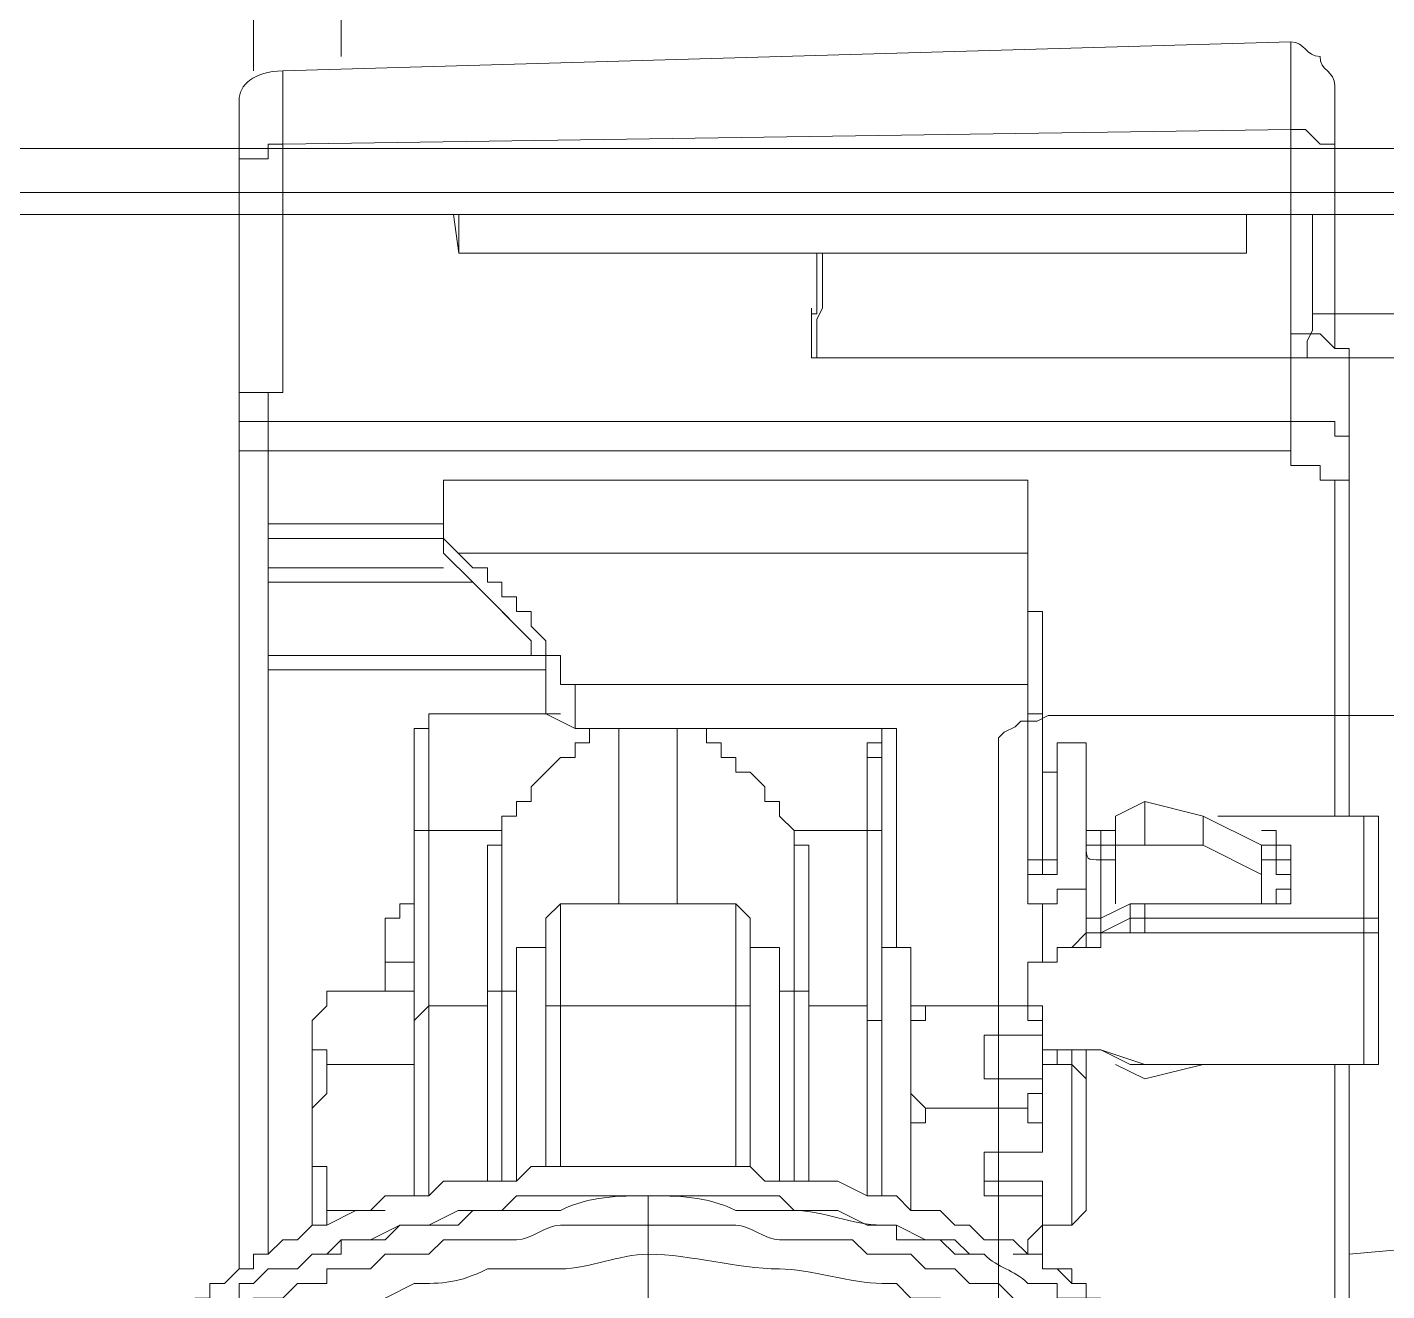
# Model space of a CAD drawing. Header units: millimetres. Extents: x 25083 to 52777, y 24772 to 45779.
# Drawn here: x 49650.65 to 49685.21, y 36721.07 to 36753.2 of the extents above; entities that cross this region are included whole.
import ezdxf

# ---------------------------------------------------------------- set-up
doc = ezdxf.new("R2010")
doc.units = ezdxf.units.MM
doc.layers.add('小车', color=7, linetype='Continuous')

# ---------------------------------------------------------------- blocks, each defined once
blk = doc.blocks.new('zw$D2F4')
at = {"color": 7, "lineweight": 5}
for points in [[(766.485, 871.58), (766.485, 1149.356)], [(768.713, 871.951), (768.713, 1147.499)], [(767.228, 871.58), (792.851, 872.322)], [(792.851, 870.094), (792.851, 872.322)], [(767.228, 871.58), (767.228, 869.723)], [(793.966, 864.524), (793.966, 871.208)], [(766.114, 841.128), (766.114, 870.837)], [(792.851, 870.094), (767.228, 869.723)], [(792.851, 861.924), (792.851, 870.094)], [(793.966, 869.351), (793.966, 869.723), (793.594, 869.723), (793.223, 870.094), (792.851, 870.094)], [(766.114, 868.98), (766.114, 869.351), (766.856, 869.351), (766.856, 869.723), (767.228, 869.723)], [(767.228, 863.41), (767.228, 869.723)], [(793.966, 864.524), (793.594, 864.895), (792.851, 864.895)], [(794.337, 863.781), (794.337, 864.524), (793.966, 864.524)], [(794.337, 863.781), (794.337, 852.64)], [(766.856, 863.41), (766.114, 863.41), (766.114, 863.038)], [(766.856, 863.41), (766.856, 860.067)], [(766.856, 863.41), (767.228, 863.41)], [(766.114, 862.296), (766.114, 862.667), (766.856, 862.667)], [(766.856, 862.667), (792.851, 862.667)], [(792.851, 862.667), (793.966, 862.667), (793.966, 862.296), (794.337, 862.296), (794.337, 861.924)], [(766.856, 861.924), (766.114, 861.924), (766.114, 862.296)], [(792.851, 861.924), (766.856, 861.924)], [(792.851, 861.924), (792.851, 861.553), (793.594, 861.553), (793.594, 861.182), (793.966, 861.182)], [(794.337, 861.924), (794.337, 861.182), (793.966, 861.182)], [(771.313, 859.325), (771.313, 861.182)], [(786.167, 861.182), (771.313, 861.182)], [(786.167, 850.412), (786.167, 861.182)], [(793.966, 852.64), (793.966, 861.182)], [(766.856, 860.067), (766.856, 841.499)], [(766.856, 860.067), (771.313, 860.067)], [(766.856, 841.499), (766.856, 859.696)], [(771.313, 859.696), (766.856, 859.696)], [(771.684, 859.325), (771.313, 859.696)], [(772.055, 858.582), (771.313, 859.325)], [(771.313, 859.325), (772.055, 858.582)], [(771.684, 859.325), (786.167, 859.325)], [(774.655, 855.982), (774.284, 855.982), (774.284, 856.725), (773.912, 856.725), (773.912, 857.097), (773.541, 857.468), (773.541, 857.839), (773.169, 857.839), (773.169, 858.211), (772.798, 858.211), (772.798, 858.582), (772.427, 858.582), (772.427, 858.953), (772.055, 858.953), (771.684, 859.325)], [(766.856, 858.953), (771.313, 858.953)], [(772.055, 858.582), (766.856, 858.582)], [(772.055, 858.582), (773.541, 857.097), (773.541, 856.725), (773.912, 856.725), (773.912, 856.354)], [(773.912, 856.354), (773.912, 856.725), (773.541, 856.725), (773.541, 857.097), (772.427, 858.211), (772.055, 858.582)], [(786.538, 857.839), (786.167, 857.839)], [(786.538, 857.839), (786.167, 857.839)], [(786.538, 857.839), (786.167, 857.839)], [(786.538, 857.839), (786.538, 851.526)], [(786.538, 855.24), (786.538, 857.839)], [(766.856, 856.725), (773.912, 856.725)], [(773.912, 856.354), (766.856, 856.354)], [(773.912, 856.354), (773.912, 855.24)], [(773.912, 855.611), (773.912, 856.354)], [(774.655, 855.982), (774.655, 854.868)], [(786.167, 855.982), (774.655, 855.982)], [(773.912, 855.611), (773.912, 855.24)], [(770.941, 855.24), (770.941, 854.868), (770.57, 854.868), (770.57, 854.497)], [(770.941, 855.24), (770.941, 842.985)], [(770.941, 855.24), (774.284, 855.24)], [(773.912, 855.24), (774.655, 854.868)], [(786.167, 851.526), (786.167, 855.24)], [(786.167, 855.24), (786.538, 855.24)], [(786.167, 855.24), (786.538, 855.24)], [(786.538, 855.24), (786.167, 855.24)], [(772.798, 852.269), (772.798, 852.64), (773.169, 852.64), (773.169, 853.012), (773.541, 853.012), (773.541, 853.383), (774.284, 854.126), (774.655, 854.126), (774.655, 854.497), (775.026, 854.497), (775.026, 854.868), (775.398, 854.868), (775.769, 854.868)], [(781.711, 854.868), (774.655, 854.868)], [(775.769, 854.868), (775.769, 850.412)], [(777.254, 850.412), (777.254, 854.868)], [(780.225, 852.269), (779.854, 852.64), (779.854, 853.012), (779.483, 853.012), (779.483, 853.383), (779.111, 853.754), (778.74, 853.754), (778.74, 854.126), (778.368, 854.126), (778.368, 854.497), (777.997, 854.497), (777.997, 854.868), (777.626, 854.868), (777.254, 854.868)], [(782.825, 854.497), (782.825, 854.868), (782.082, 854.868), (781.711, 854.868)], [(782.453, 854.868), (782.453, 854.497), (782.082, 854.497), (782.082, 854.126)], [(782.453, 854.126), (782.453, 854.868)], [(782.825, 854.868), (782.825, 849.298)], [(770.57, 842.985), (770.57, 854.497)], [(782.825, 849.298), (782.825, 854.497)], [(786.91, 854.497), (786.91, 851.526)], [(786.91, 854.497), (787.652, 854.497)], [(786.91, 854.497), (786.91, 854.126)], [(787.652, 854.497), (787.652, 850.041)], [(782.082, 842.985), (782.082, 854.126)], [(782.453, 854.126), (782.082, 854.126)], [(782.453, 842.985), (782.453, 854.126)], [(786.538, 854.126), (786.538, 853.754)], [(786.538, 853.754), (786.538, 854.126)], [(786.91, 851.526), (786.91, 854.126)], [(786.538, 853.754), (786.538, 851.526)], [(786.91, 853.754), (786.538, 853.754)], [(789.138, 853.012), (788.395, 852.64)], [(789.138, 853.012), (789.138, 851.898)], [(790.623, 852.64), (789.138, 853.012)], [(788.395, 850.412), (788.395, 852.64)], [(790.623, 852.64), (790.623, 851.898)], [(792.109, 851.898), (790.623, 852.64)], [(794.708, 852.64), (790.995, 852.64)], [(794.708, 852.64), (791.366, 852.64)], [(795.08, 852.269), (795.08, 852.64), (794.708, 852.64)], [(794.708, 846.327), (794.708, 852.64)], [(794.708, 852.64), (795.08, 852.64), (795.08, 852.269)], [(770.941, 852.269), (770.57, 852.269)], [(772.798, 852.269), (770.941, 852.269)], [(782.082, 852.269), (780.225, 852.269)], [(782.453, 852.269), (782.082, 852.269)], [(788.024, 852.269), (787.652, 852.269)], [(788.024, 852.269), (787.652, 852.269)], [(788.024, 852.269), (788.024, 851.898)], [(788.395, 852.269), (788.024, 852.269)], [(788.395, 852.269), (788.024, 852.269)], [(792.109, 852.269), (792.48, 852.269)], [(792.48, 851.526), (792.48, 852.269)], [(792.851, 851.898), (792.48, 851.898), (792.48, 852.269)], [(795.08, 852.269), (795.08, 846.699)], [(772.427, 851.898), (772.427, 848.184)], [(772.427, 843.356), (772.427, 851.898)], [(772.798, 851.898), (772.427, 851.898)], [(772.798, 847.813), (772.798, 851.898)], [(780.225, 851.898), (780.225, 847.813)], [(780.225, 851.898), (780.597, 851.898)], [(780.597, 843.356), (780.597, 851.898)], [(780.597, 848.184), (780.597, 851.898)], [(787.652, 851.898), (787.652, 850.041)], [(787.652, 851.898), (788.024, 851.898)], [(788.024, 851.898), (788.395, 851.898)], [(788.024, 851.526), (788.024, 851.898)], [(788.024, 851.898), (788.024, 851.526)], [(788.395, 851.898), (789.138, 851.898)], [(789.138, 851.898), (790.623, 851.898)], [(790.623, 851.898), (792.109, 851.155)], [(792.109, 850.412), (792.109, 851.898)], [(792.48, 851.898), (792.109, 851.898)], [(792.851, 851.526), (792.48, 851.526), (792.48, 851.898)], [(792.851, 851.898), (792.851, 850.783)], [(792.851, 851.898), (792.851, 851.526)], [(786.167, 851.526), (786.538, 851.526)], [(786.167, 851.526), (786.167, 851.155)], [(786.91, 851.526), (786.538, 851.526)], [(786.538, 851.526), (786.538, 851.155)], [(786.538, 851.155), (786.91, 851.155), (786.91, 851.526)], [(787.652, 851.526), (787.652, 850.783), (787.281, 850.783), (786.91, 850.783), (786.91, 850.412), (786.538, 850.412)], [(786.538, 851.526), (786.538, 851.155)], [(786.538, 851.155), (786.538, 851.526)], [(788.024, 851.155), (788.024, 851.526), (788.395, 851.526)], [(788.395, 851.526), (788.024, 851.526), (788.024, 851.155)], [(788.024, 851.155), (788.024, 851.526)], [(788.395, 851.526), (788.024, 851.526), (788.024, 851.155)], [(788.395, 851.526), (788.024, 851.526)], [(792.48, 851.526), (792.109, 851.526)], [(792.48, 851.526), (792.48, 851.155), (792.851, 851.155)], [(792.851, 850.783), (792.851, 851.526)], [(786.538, 851.155), (786.167, 851.155)], [(786.167, 851.155), (786.538, 851.155)], [(788.024, 851.155), (788.024, 850.412)], [(769.827, 850.041), (770.199, 850.041), (770.199, 850.412), (770.57, 850.412), (770.57, 850.783)], [(792.851, 850.783), (792.48, 850.783), (792.48, 850.412)], [(792.48, 850.412), (792.851, 850.412), (792.851, 850.783)], [(774.284, 850.412), (774.284, 843.728)], [(774.284, 850.412), (778.74, 850.412)], [(778.74, 843.728), (778.74, 850.412)], [(786.538, 850.412), (786.167, 850.412)], [(786.538, 848.927), (786.538, 850.412)], [(788.767, 850.412), (788.024, 850.041)], [(788.024, 850.041), (788.767, 850.412)], [(788.024, 850.041), (788.024, 850.412)], [(788.024, 850.041), (788.024, 850.412)], [(788.024, 850.412), (788.024, 850.041)], [(788.767, 850.041), (788.767, 850.412)], [(789.138, 850.412), (788.767, 850.412)], [(789.138, 850.412), (788.767, 850.412)], [(789.138, 850.412), (789.138, 849.669)], [(792.48, 850.412), (789.138, 850.412)], [(789.138, 850.412), (792.48, 850.412)], [(769.827, 849.669), (769.827, 850.041)], [(773.912, 843.728), (773.912, 850.041)], [(779.111, 843.728), (779.111, 850.041)], [(787.281, 849.298), (787.652, 849.669), (787.652, 850.041)], [(787.652, 849.298), (787.652, 850.041)], [(788.024, 850.041), (787.652, 850.041)], [(787.652, 850.041), (788.024, 850.041)], [(788.024, 850.041), (788.024, 849.669)], [(788.024, 849.669), (788.767, 850.041)], [(788.767, 850.041), (789.138, 850.041)], [(789.138, 849.669), (788.767, 849.669), (788.767, 850.041)], [(789.138, 850.041), (794.708, 850.041)], [(795.08, 850.041), (795.08, 849.669), (794.708, 849.669)], [(794.708, 850.041), (795.08, 850.041)], [(769.827, 848.184), (769.827, 849.669)], [(787.652, 849.669), (788.024, 849.669)], [(787.652, 849.298), (788.024, 849.298), (788.024, 849.669)], [(788.024, 849.669), (789.138, 849.669)], [(794.708, 849.669), (789.138, 849.669)], [(769.827, 848.927), (769.827, 849.298)], [(773.169, 849.298), (773.169, 843.356)], [(773.169, 849.298), (773.912, 849.298)], [(779.854, 849.298), (779.111, 849.298)], [(779.854, 843.356), (779.854, 849.298)], [(782.453, 849.298), (782.453, 842.985)], [(783.196, 849.298), (782.453, 849.298)], [(783.196, 842.614), (783.196, 849.298)], [(783.196, 842.614), (783.196, 849.298)], [(786.538, 848.927), (786.91, 848.927), (786.91, 849.298), (787.281, 849.298)], [(787.652, 849.298), (787.281, 849.298)], [(769.827, 848.927), (769.827, 848.184)], [(770.57, 848.927), (769.827, 848.927)], [(786.538, 848.927), (786.167, 848.927), (786.167, 848.555)], [(786.167, 848.555), (786.167, 847.813)], [(768.342, 848.184), (768.342, 847.813)], [(768.342, 848.184), (770.57, 848.184)], [(772.427, 848.184), (772.798, 848.184)], [(772.798, 846.699), (772.798, 848.184)], [(772.798, 848.184), (772.798, 843.356)], [(772.798, 843.356), (772.798, 848.184)], [(772.798, 846.699), (772.798, 848.184)], [(773.169, 848.184), (772.798, 848.184)], [(779.854, 848.184), (780.225, 848.184)], [(780.225, 846.699), (780.225, 848.184)], [(780.225, 848.184), (780.225, 843.356)], [(780.225, 843.356), (780.225, 848.184)], [(780.225, 846.699), (780.225, 848.184)], [(780.597, 848.184), (780.225, 848.184)], [(767.97, 847.441), (768.342, 847.813)], [(768.342, 847.813), (767.97, 847.441), (767.97, 846.699), (768.342, 846.699), (768.342, 846.327)], [(770.57, 847.441), (770.941, 847.813)], [(770.941, 847.813), (772.427, 847.813)], [(774.284, 847.813), (773.912, 847.813), (773.912, 847.441)], [(778.74, 847.813), (774.284, 847.813)], [(779.111, 847.441), (779.111, 847.813), (778.74, 847.813)], [(780.597, 847.813), (782.082, 847.813)], [(782.082, 847.813), (782.082, 847.441), (782.453, 847.441)], [(783.196, 847.441), (783.196, 847.813), (783.567, 847.813)], [(783.567, 847.813), (783.567, 847.441), (783.196, 847.441), (783.196, 847.07)], [(783.567, 847.813), (786.167, 847.813)], [(786.538, 847.441), (786.538, 847.813), (786.167, 847.813)], [(786.538, 847.07), (786.538, 847.441), (786.167, 847.441), (786.167, 847.813)], [(767.97, 847.441), (767.97, 842.242)], [(786.538, 845.956), (786.538, 847.441)], [(783.196, 847.07), (783.196, 846.699)], [(785.053, 845.956), (785.053, 847.07)], [(786.538, 847.07), (785.053, 847.07)], [(772.798, 843.356), (772.798, 846.699)], [(780.225, 846.699), (780.225, 843.356)], [(786.91, 846.699), (786.538, 846.699), (786.538, 846.327)], [(786.91, 846.699), (786.538, 846.699), (786.538, 846.327)], [(786.91, 846.699), (786.91, 846.327)], [(786.91, 846.699), (787.652, 846.699)], [(786.91, 846.699), (787.652, 846.699)], [(787.281, 846.699), (787.281, 846.327)], [(787.652, 844.842), (787.652, 846.699)], [(787.652, 846.699), (788.024, 846.699)], [(788.024, 846.699), (787.652, 846.699)], [(788.024, 846.699), (788.767, 846.327)], [(789.138, 846.327), (788.024, 846.699)], [(794.708, 846.327), (795.08, 846.327), (795.08, 846.699)], [(794.708, 846.327), (795.08, 846.327), (795.08, 846.699)], [(768.342, 846.327), (768.342, 845.584), (767.97, 845.213), (767.97, 843.728), (768.342, 843.728), (768.342, 842.985), (768.342, 842.614)], [(770.57, 846.327), (768.342, 846.327)], [(783.196, 846.327), (783.196, 845.584), (783.567, 845.213)], [(786.538, 846.327), (787.281, 846.327)], [(787.281, 842.242), (787.281, 846.327)], [(787.652, 845.956), (787.281, 846.327)], [(787.652, 846.327), (787.652, 845.584)], [(789.138, 845.956), (788.395, 846.327)], [(788.767, 846.327), (789.138, 846.327)], [(790.623, 846.327), (789.138, 845.956)], [(789.138, 846.327), (794.708, 846.327)], [(789.138, 846.327), (794.708, 846.327)], [(793.966, 839.643), (793.966, 846.327)], [(794.337, 846.327), (794.337, 840.385)], [(785.053, 845.956), (786.538, 845.956)], [(785.053, 845.956), (786.538, 845.956)], [(786.538, 845.956), (786.538, 845.584), (786.167, 845.584), (786.167, 845.213)], [(786.538, 844.099), (786.538, 845.956)], [(787.652, 842.614), (787.652, 845.956)], [(783.567, 845.213), (783.567, 844.842), (783.196, 844.842), (783.196, 843.356)], [(783.567, 845.213), (786.167, 845.213)], [(786.538, 844.099), (786.538, 844.842), (786.167, 844.842), (786.167, 845.213)], [(787.652, 844.099), (787.652, 844.842)], [(785.053, 842.985), (785.053, 844.099)], [(786.538, 844.099), (785.053, 844.099)], [(786.538, 841.499), (786.167, 841.499), (785.796, 841.871), (785.053, 841.871), (784.682, 842.242), (784.31, 842.242), (783.939, 842.614), (783.196, 842.614), (782.825, 842.985), (782.082, 842.985), (781.339, 843.356), (779.483, 843.356), (779.111, 843.728), (773.541, 843.728), (773.169, 843.356), (772.427, 843.356), (771.313, 843.356), (770.941, 842.985), (769.827, 842.985), (769.456, 842.614), (769.084, 842.614), (768.342, 842.242), (767.97, 842.242), (767.599, 841.871), (767.228, 841.871), (766.856, 841.499)], [(785.053, 843.356), (786.538, 843.356)], [(786.538, 841.499), (786.538, 843.356)], [(768.342, 841.499), (768.713, 841.871), (769.456, 841.871), (770.199, 842.242), (770.941, 842.242), (771.684, 842.614), (772.798, 842.614), (773.169, 842.985), (779.854, 842.985), (780.225, 842.614), (780.968, 842.614), (781.339, 842.614), (782.082, 842.242), (782.825, 842.242), (783.567, 841.871), (784.31, 841.871), (784.682, 841.499)], [(776.512, 842.985), (776.512, 842.242)], [(785.053, 842.985), (786.538, 842.985)], [(786.538, 842.985), (786.538, 842.242), (786.167, 841.871), (786.167, 841.499)], [(772.798, 842.614), (772.055, 842.614), (771.684, 842.242), (770.199, 842.242), (769.827, 841.871), (768.713, 841.871), (768.713, 841.499), (767.97, 841.499)], [(768.342, 842.614), (768.342, 842.242), (767.97, 842.242)], [(769.827, 842.614), (768.342, 842.614)], [(787.652, 842.614), (787.281, 842.242)], [(776.512, 842.242), (776.512, 841.499)], [(785.053, 841.499), (784.31, 841.499), (783.939, 841.871), (782.825, 841.871), (782.825, 842.242), (782.453, 842.242)], [(786.538, 842.242), (787.281, 842.242)], [(772.798, 841.871), (771.313, 841.871), (770.941, 841.499), (769.827, 841.499), (769.456, 841.128), (768.342, 841.128)], [(785.053, 840.757), (784.682, 840.757), (784.31, 841.128), (783.567, 841.128), (783.196, 841.499), (782.082, 841.499), (781.711, 841.871), (780.225, 841.871)], [(798.422, 841.871), (794.337, 841.499)], [(767.97, 841.499), (767.599, 841.128), (766.856, 841.128), (766.485, 840.757), (766.114, 840.757), (766.114, 840.385)], [(766.856, 841.499), (766.485, 841.499), (766.485, 841.128), (766.114, 841.128), (765.742, 840.757), (765.371, 840.757), (765.371, 840.385), (765, 840.385), (763.885, 839.271)], [(776.512, 841.499), (776.512, 841.128)], [(776.512, 841.499), (776.512, 841.128)], [(786.167, 841.499), (785.796, 841.499)], [(786.538, 841.499), (786.167, 841.499)], [(788.767, 839.271), (788.767, 839.643), (788.395, 839.643), (788.395, 840.014), (788.024, 840.014), (788.024, 840.385), (787.652, 840.385), (787.652, 840.757), (787.281, 840.757), (786.91, 841.128), (786.538, 841.128), (786.538, 841.499)], [(776.512, 841.128), (776.512, 840.757)], [(786.91, 841.128), (787.281, 841.128)], [(787.281, 840.757), (787.281, 841.128)], [(787.281, 840.757), (787.281, 841.128)], [(768.342, 840.757), (767.599, 840.757), (767.228, 840.385), (766.485, 840.385), (766.114, 840.014), (765.742, 840.014), (765.371, 839.643), (765, 839.643), (763.885, 838.529), (763.514, 838.529), (763.514, 838.157), (763.143, 838.157), (762.029, 837.043), (762.029, 836.672), (761.657, 836.672), (761.657, 836.3), (761.286, 836.3), (761.286, 835.929), (760.915, 835.558), (760.915, 834.815), (760.543, 834.444), (760.543, 832.587)], [(770.57, 840.757), (769.827, 840.385)], [(776.512, 840.757), (776.512, 840.385)], [(785.424, 839.643), (785.053, 840.014), (784.31, 840.014), (783.939, 840.385), (783.196, 840.385), (782.825, 840.757), (782.453, 840.757)], [(785.796, 840.385), (785.424, 840.757), (785.053, 840.757)], [(792.109, 835.186), (792.109, 835.558), (791.737, 835.558), (791.737, 836.3), (791.366, 836.672), (791.366, 837.043), (790.995, 837.043), (790.995, 837.415), (790.623, 837.786), (790.623, 838.157), (790.252, 838.157), (790.252, 838.529), (789.881, 838.529), (789.138, 839.271), (788.767, 839.271), (788.767, 839.643), (788.395, 839.643), (787.652, 840.385), (786.91, 840.385), (786.91, 840.757), (786.167, 840.757)]]:
    blk.add_lwpolyline(points, dxfattribs=at)
for points in [[(792.851, 872.322), (793.223, 872.322), (793.223, 871.951), (793.594, 871.951)], [(793.594, 871.951), (793.594, 871.58), (793.966, 871.58), (793.966, 871.208)], [(767.228, 871.58), (766.485, 871.58), (766.114, 871.208), (766.114, 870.837)], [(766.856, 860.067), (766.856, 860.067), (766.856, 860.067), (766.856, 859.696)], [(772.055, 858.582), (772.055, 858.582), (772.055, 858.582), (772.055, 858.582)], [(786.91, 853.754), (786.91, 853.754), (786.538, 853.754), (786.538, 853.754)], [(772.798, 852.269), (772.798, 852.269), (772.798, 851.898), (772.798, 851.898)], [(780.225, 851.898), (780.225, 851.898), (780.225, 852.269), (780.225, 852.269)], [(788.024, 852.269), (788.024, 852.269), (788.024, 852.269), (788.024, 852.269)], [(787.652, 851.898), (787.652, 851.526), (787.652, 851.526), (788.024, 851.526)], [(787.652, 851.898), (788.024, 851.898), (788.024, 851.898), (788.024, 851.898)], [(788.024, 851.526), (788.024, 851.526), (788.024, 851.526), (788.024, 851.526)], [(786.538, 851.155), (786.538, 851.155), (786.538, 851.155), (786.538, 851.155)], [(774.284, 850.412), (774.284, 850.412), (773.912, 850.041), (773.912, 850.041)], [(779.111, 850.041), (779.111, 850.041), (778.74, 850.412), (778.74, 850.412)], [(788.024, 850.412), (788.024, 850.412), (788.024, 850.412), (788.024, 850.412)], [(788.024, 850.412), (788.024, 850.412), (788.024, 850.412), (788.024, 850.412)], [(788.024, 850.412), (788.024, 850.412), (788.024, 850.412), (788.024, 850.412)], [(788.024, 850.412), (788.024, 850.412), (788.024, 850.412), (788.024, 850.412)], [(788.024, 850.041), (787.652, 850.041), (787.652, 850.041), (787.652, 850.041)], [(782.453, 849.298), (782.453, 849.298), (782.453, 849.298), (782.453, 849.298)], [(783.196, 849.298), (783.196, 849.298), (783.196, 849.298), (783.196, 849.298)], [(786.91, 846.699), (786.91, 846.699), (786.91, 846.699), (786.91, 846.699)], [(786.91, 846.699), (786.91, 846.699), (786.91, 846.699), (786.91, 846.699)], [(787.652, 846.699), (787.652, 846.699), (787.652, 846.699), (787.652, 846.699)], [(788.024, 846.699), (788.024, 846.699), (788.024, 846.699), (788.024, 846.699)], [(795.08, 846.699), (795.08, 846.699), (795.08, 846.699), (795.08, 846.699)], [(795.08, 846.699), (795.08, 846.699), (795.08, 846.699), (795.08, 846.699)], [(788.767, 846.327), (789.138, 846.327), (789.138, 846.327), (789.138, 846.327)], [(789.138, 846.327), (789.138, 846.327), (789.138, 846.327), (789.138, 846.327)], [(786.538, 845.956), (786.538, 845.956), (786.538, 845.956), (786.538, 845.956)], [(783.196, 843.356), (783.196, 843.356), (783.196, 842.985), (783.196, 842.614)], [(776.512, 842.985), (775.769, 842.985), (775.026, 842.985), (774.284, 842.614)], [(776.512, 842.985), (777.254, 842.985), (777.997, 842.985), (778.74, 842.614)], [(774.284, 842.614), (773.912, 842.614), (773.541, 842.614), (772.798, 842.614)], [(772.798, 842.614), (772.798, 842.614), (772.798, 842.614), (772.798, 842.614)], [(774.284, 842.614), (774.284, 842.614), (774.284, 842.614), (774.284, 842.614)], [(778.74, 842.614), (778.74, 842.614), (778.74, 842.614), (778.74, 842.614)], [(780.225, 842.614), (779.483, 842.614), (779.111, 842.614), (778.74, 842.614)], [(780.225, 842.614), (780.225, 842.614), (780.225, 842.614), (780.225, 842.614)], [(782.453, 842.242), (781.711, 842.242), (780.968, 842.614), (780.225, 842.614)], [(774.284, 842.242), (773.912, 842.242), (773.541, 841.871), (773.169, 841.871)], [(774.655, 842.242), (774.655, 842.242), (774.284, 842.242), (774.284, 842.242)], [(776.512, 842.242), (775.769, 842.242), (775.398, 842.242), (774.655, 842.242)], [(776.512, 842.242), (776.883, 842.242), (777.626, 842.242), (778.368, 842.242)], [(776.512, 842.242), (776.512, 842.242), (776.512, 842.242), (776.512, 842.242)], [(778.74, 842.242), (778.74, 842.242), (778.368, 842.242), (778.368, 842.242)], [(779.854, 841.871), (779.483, 841.871), (779.111, 842.242), (778.74, 842.242)], [(773.169, 841.871), (773.169, 841.871), (772.798, 841.871), (772.798, 841.871)], [(780.225, 841.871), (780.225, 841.871), (779.854, 841.871), (779.854, 841.871)], [(768.342, 841.499), (767.97, 841.499), (767.97, 841.499), (767.97, 841.499)], [(776.512, 841.499), (775.769, 841.499), (775.026, 841.128), (774.284, 841.128)], [(776.512, 841.499), (777.626, 841.499), (778.74, 841.128), (779.854, 841.128)], [(785.053, 841.499), (785.053, 841.499), (785.053, 841.499), (784.682, 841.499)], [(786.167, 840.757), (785.796, 841.128), (785.424, 841.128), (785.053, 841.499)], [(768.342, 841.128), (768.342, 841.128), (768.342, 840.757), (768.342, 840.757)], [(772.427, 841.128), (771.684, 840.757), (771.313, 840.757), (770.57, 840.757)], [(773.169, 841.128), (772.798, 841.128), (772.427, 841.128), (772.427, 841.128)], [(773.912, 841.128), (773.541, 841.128), (773.169, 841.128), (773.169, 841.128)], [(774.284, 841.128), (774.284, 841.128), (773.912, 841.128), (773.912, 841.128)], [(779.854, 841.128), (779.854, 841.128), (779.854, 841.128), (779.854, 841.128)], [(782.453, 840.757), (781.711, 840.757), (780.597, 841.128), (779.854, 841.128)], [(786.167, 840.757), (786.167, 840.757), (786.167, 840.757), (786.167, 840.757)]]:
    blk.add_open_spline(points, degree=3, dxfattribs=at)
blk = doc.blocks.new('A$C1A4175F5')
at = {"layer": '小车', "color": 7, "lineweight": 0}
for points in [[(973.18, 691.809), (973.18, 778.18)], [(972.06, 232.376), (972.06, 773.561)], [(971.501, 773.421), (971.501, 232.516)], [(958.762, 762.362), (958.762, 771.881)], [(967.861, 769.781), (967.861, 771.321)], [(968.981, 771.321), (968.981, 769.781)], [(967.861, 768.241), (967.861, 769.781)], [(968.981, 769.781), (968.981, 768.381)], [(970.381, 768.381), (969.961, 768.381), (969.541, 768.381), (969.121, 768.381), (968.841, 768.381), (968.561, 768.381), (968.281, 768.241), (968.141, 768.241), (968.001, 768.241), (967.861, 768.241)], [(971.501, 768.381), (970.381, 768.381)], [(967.861, 768.241), (967.861, 755.782)], [(971.501, 766.701), (970.521, 766.701)], [(970.521, 766.701), (970.521, 746.683)], [(958.062, 760.402), (958.202, 760.402), (958.342, 760.542), (958.482, 760.822), (958.622, 760.962), (958.622, 761.382), (958.762, 761.662), (958.762, 762.082), (958.762, 762.362)], [(934.684, 760.402), (958.062, 760.402)], [(970.381, 755.922), (969.961, 755.922), (969.541, 755.922), (969.121, 755.922), (968.841, 755.782), (968.561, 755.782), (968.281, 755.782), (968.141, 755.782), (968.001, 755.782), (967.861, 755.782)], [(970.521, 755.922), (970.381, 755.922)], [(967.861, 755.642), (967.861, 755.782)], [(967.861, 755.642), (968.001, 755.642)], [(968.981, 755.642), (967.861, 755.642)], [(968.981, 755.782), (968.981, 755.642)], [(970.381, 755.782), (970.101, 755.782), (969.961, 755.782), (969.681, 755.782), (969.401, 755.782), (969.261, 755.782), (969.121, 755.782), (968.981, 755.782)], [(968.981, 755.642), (969.121, 755.642)], [(970.381, 755.782), (970.521, 755.782)], [(971.501, 746.683), (970.521, 746.683)], [(970.521, 746.683), (971.501, 746.543)]]:
    blk.add_lwpolyline(points, dxfattribs=at)

msp = doc.modelspace()

# ---------------------------------------------------------------- block references
msp.add_blockref('zw$D2F4', (48889.923, 35880.503))
at = {"layer": '小车', "ltscale": 10, "xscale": -1, "rotation": 270}
msp.add_blockref('A$C1A4175F5', (48914.945, 35776.933), dxfattribs=at)

doc.saveas('drawing.dxf')
